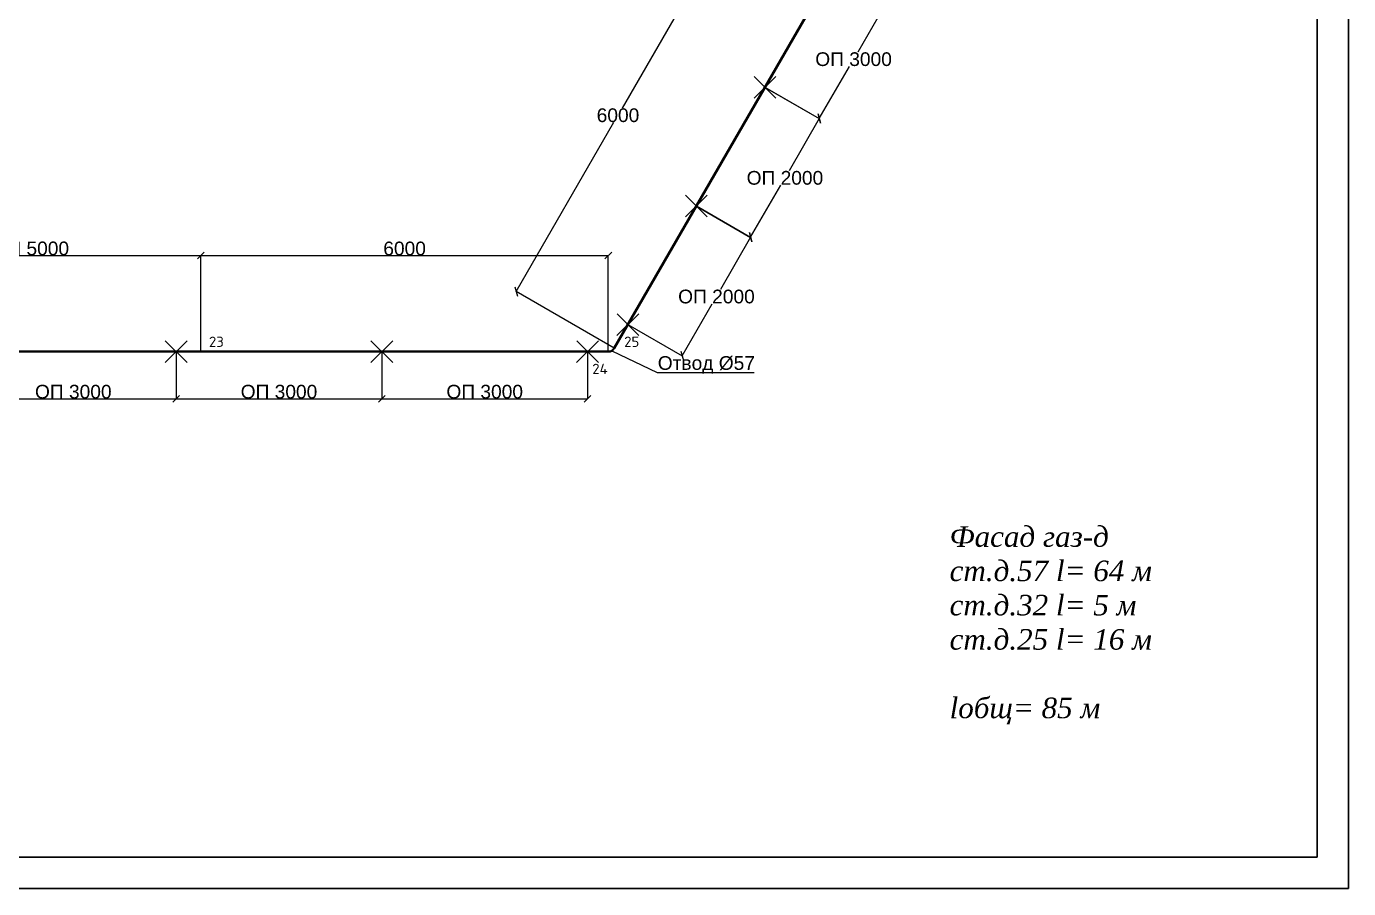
# Model space of a CAD drawing. Header units: inches. Extents: x -14875 to 29939, y -511 to 58086.
# Drawn here: x 10657 to 29939, y 30856 to 43438 of the extents above; entities that cross this region are included whole.
import ezdxf
from ezdxf import colors
from ezdxf.entities.mleader import LeaderData, LeaderLine
from ezdxf.enums import TextEntityAlignment as Align
from ezdxf.math import Vec2, Vec3

# ---------------------------------------------------------------- set-up
doc = ezdxf.new("R2010")
doc.units = ezdxf.units.IN
doc.header["$MEASUREMENT"] = 0
doc.layers.get('0').update_dxf_attribs({"color": 18, "true_color": 0x000000})
doc.layers.add('анп Рамка жирная', color=7, linetype='Continuous', lineweight=50)
doc.layers.add('Трубы', color=7, linetype='Continuous', lineweight=40)
doc.styles.add('PROFIL', font='simplex.shx')
doc.styles.get("Standard").update_dxf_attribs({"font": 'arial.ttf'})
doc.dimstyles.get("Standard").update_dxf_attribs({"dimtxt": 0.18, "dimasz": 0.18, "dimexe": 0.18, "dimexo": 0.0625, "dimgap": 0.09, "dimtad": 0, "dimtih": 1, "dimtoh": 1, "dimdec": 4, "dimzin": 0, "dimdsep": 46, "dimtxsty": 'Standard', "dimcen": 0.09, "dimadec": 0, "dimazin": 0, "dimtfac": 1, "dimtdec": 4, "dimtofl": 0, "dimtmove": 0, "dimatfit": 3, "dimfxl": 1, "dimtolj": 1, "dimtzin": 0, "dimarcsym": 0})
doc.mleader_styles.duplicate_entry("Standard", '')

# ---------------------------------------------------------------- blocks, each defined once
blk = doc.blocks.new('_Oblique')
at = {"color": 0, "linetype": 'ByBlock', "lineweight": -2}
blk.add_line((-0.5, -0.5), (0.5, 0.5), dxfattribs=at)
blk = doc.blocks.new('*D33')
at = {"color": 0, "lineweight": -2, "transparency": 16777216}
for p, q in [((8200, 38692), (8200, 40094)), ((8200, 40094), (13200, 40094)), ((13200, 38692), (13200, 40094))]:
    blk.add_line(p, q, dxfattribs=at)
at = {"layer": 'Defpoints', "color": 0, "transparency": 16777216}
for p in [(13200, 40094), (8200, 38692), (13200, 38692)]:
    blk.add_point(p, dxfattribs=at)
at = {"color": 0, "lineweight": -2, "transparency": 16777216, "xscale": 100, "yscale": 100, "zscale": 100, "rotation": 180}
blk.add_blockref('_Oblique', (8200, 40094), dxfattribs=at)
at = {"color": 0, "lineweight": -2, "transparency": 16777216, "xscale": 100, "yscale": 100, "zscale": 100}
blk.add_blockref('_Oblique', (13200, 40094), dxfattribs=at)
at = {"color": 0, "transparency": 16777216, "insert": (10700, 40197), "char_height": 200, "attachment_point": 5}
blk.add_mtext('\\A1;СШ 5000', dxfattribs=at)
blk = doc.blocks.new('*D34')
at = {"color": 0, "lineweight": -2, "transparency": 16777216}
for p, q in [((13200, 38692), (13200, 40094)), ((13200, 40094), (19143, 40094)), ((19143, 38692), (19143, 40094))]:
    blk.add_line(p, q, dxfattribs=at)
at = {"layer": 'Defpoints', "color": 0, "transparency": 16777216}
for p in [(19143, 40094), (13200, 38692), (19143, 38692)]:
    blk.add_point(p, dxfattribs=at)
at = {"color": 0, "lineweight": -2, "transparency": 16777216, "xscale": 100, "yscale": 100, "zscale": 100, "rotation": 180}
blk.add_blockref('_Oblique', (13200, 40094), dxfattribs=at)
at = {"color": 0, "lineweight": -2, "transparency": 16777216, "xscale": 100, "yscale": 100, "zscale": 100}
blk.add_blockref('_Oblique', (19143, 40094), dxfattribs=at)
at = {"color": 0, "transparency": 16777216, "insert": (16172, 40196), "char_height": 200, "attachment_point": 5}
blk.add_mtext('\\A1;6000', dxfattribs=at)
blk = doc.blocks.new('*D35')
at = {"color": 0, "lineweight": -2, "transparency": 16777216}
for p, q in [((20770, 44714), (19343, 42243)), ((22200, 43888), (20770, 44714)), ((17799, 39568), (19225, 42039)), ((19229, 38742), (17799, 39568))]:
    blk.add_line(p, q, dxfattribs=at)
at = {"layer": 'Defpoints', "color": 0, "transparency": 16777216}
for p in [(20770, 44714), (22200, 43888), (19229, 38742)]:
    blk.add_point(p, dxfattribs=at)
at = {"color": 0, "lineweight": -2, "transparency": 16777216}
for p, xscale, yscale, zscale, rotation in [((20770, 44714), 100, 100, 100, 60.00000000000001), ((17799, 39568), 99.99999999999999, 99.99999999999999, 99.99999999999999, 240.00000000000003)]:
    blk.add_blockref('_Oblique', p, dxfattribs=dict(at, xscale=xscale, yscale=yscale, zscale=zscale, rotation=rotation))
at = {"color": 0, "transparency": 16777216, "insert": (19284, 42141), "char_height": 200, "attachment_point": 5}
blk.add_mtext('\\A1;6000', dxfattribs=at)
blk = doc.blocks.new('*D51')
at = {"color": 0, "lineweight": -2, "transparency": 16777216}
for p, q in [((9840, 38692), (9840, 38002)), ((12840, 38692), (12840, 38002)), ((9840, 38002), (12840, 38002))]:
    blk.add_line(p, q, dxfattribs=at)
at = {"layer": 'Defpoints', "color": 0, "transparency": 16777216}
for p in [(9840, 38692), (12840, 38692), (12840, 38002)]:
    blk.add_point(p, dxfattribs=at)
at = {"color": 0, "lineweight": -2, "transparency": 16777216, "xscale": 100, "yscale": 100, "zscale": 100, "rotation": 180}
blk.add_blockref('_Oblique', (9840, 38002), dxfattribs=at)
at = {"color": 0, "lineweight": -2, "transparency": 16777216, "xscale": 100, "yscale": 100, "zscale": 100}
blk.add_blockref('_Oblique', (12840, 38002), dxfattribs=at)
at = {"color": 0, "transparency": 16777216, "insert": (11340, 38106), "char_height": 200, "attachment_point": 5}
blk.add_mtext('\\A1;ОП 3000', dxfattribs=at)
blk = doc.blocks.new('*D52')
at = {"color": 0, "lineweight": -2, "transparency": 16777216}
for p, q in [((12840, 38692), (12840, 38002)), ((15840, 38692), (15840, 38002)), ((12840, 38002), (15840, 38002))]:
    blk.add_line(p, q, dxfattribs=at)
at = {"layer": 'Defpoints', "color": 0, "transparency": 16777216}
for p in [(12840, 38692), (15840, 38692), (15840, 38002)]:
    blk.add_point(p, dxfattribs=at)
at = {"color": 0, "lineweight": -2, "transparency": 16777216, "xscale": 100, "yscale": 100, "zscale": 100, "rotation": 180}
blk.add_blockref('_Oblique', (12840, 38002), dxfattribs=at)
at = {"color": 0, "lineweight": -2, "transparency": 16777216, "xscale": 100, "yscale": 100, "zscale": 100}
blk.add_blockref('_Oblique', (15840, 38002), dxfattribs=at)
at = {"color": 0, "transparency": 16777216, "insert": (14340, 38106), "char_height": 200, "attachment_point": 5}
blk.add_mtext('\\A1;ОП 3000', dxfattribs=at)
blk = doc.blocks.new('*D53')
at = {"color": 0, "lineweight": -2, "transparency": 16777216}
for p, q in [((15840, 38692), (15840, 38002)), ((18840, 38692), (18840, 38002)), ((15840, 38002), (18840, 38002))]:
    blk.add_line(p, q, dxfattribs=at)
at = {"layer": 'Defpoints', "color": 0, "transparency": 16777216}
for p in [(15840, 38692), (18840, 38692), (18840, 38002)]:
    blk.add_point(p, dxfattribs=at)
at = {"color": 0, "lineweight": -2, "transparency": 16777216, "xscale": 100, "yscale": 100, "zscale": 100, "rotation": 180}
blk.add_blockref('_Oblique', (15840, 38002), dxfattribs=at)
at = {"color": 0, "lineweight": -2, "transparency": 16777216, "xscale": 100, "yscale": 100, "zscale": 100}
blk.add_blockref('_Oblique', (18840, 38002), dxfattribs=at)
at = {"color": 0, "transparency": 16777216, "insert": (17340, 38106), "char_height": 200, "attachment_point": 5}
blk.add_mtext('\\A1;ОП 3000', dxfattribs=at)
blk = doc.blocks.new('*D54')
at = {"color": 0, "lineweight": -2, "transparency": 16777216}
for p, q in [((20428, 40818), (21219, 40361)), ((21219, 40361), (20779, 39599)), ((20220, 38629), (20660, 39391)), ((19428, 39086), (20220, 38629))]:
    blk.add_line(p, q, dxfattribs=at)
at = {"layer": 'Defpoints', "color": 0, "transparency": 16777216}
for p in [(20427, 40818), (21219, 40361), (19428, 39086)]:
    blk.add_point(p, dxfattribs=at)
at = {"color": 0, "lineweight": -2, "transparency": 16777216}
for p, xscale, yscale, zscale, rotation in [((21219, 40361), 99.99999999999999, 99.99999999999999, 99.99999999999999, 60.00740704462139), ((20220, 38629), 100, 100, 100, 240.00740704462135)]:
    blk.add_blockref('_Oblique', p, dxfattribs=dict(at, xscale=xscale, yscale=yscale, zscale=zscale, rotation=rotation))
at = {"color": 0, "transparency": 16777216, "insert": (20720, 39495), "char_height": 200, "attachment_point": 5}
blk.add_mtext('\\A1;ОП 2000', dxfattribs=at)
blk = doc.blocks.new('*D55')
at = {"color": 0, "lineweight": -2, "transparency": 16777216}
for p, q in [((21431, 42549), (22220, 42093)), ((22220, 42093), (21779, 41331)), ((21219, 40361), (21660, 41123)), ((20431, 40816), (21219, 40360))]:
    blk.add_line(p, q, dxfattribs=at)
at = {"layer": 'Defpoints', "color": 0, "transparency": 16777216}
for p in [(21431, 42549), (22220, 42093), (20431, 40816)]:
    blk.add_point(p, dxfattribs=at)
at = {"color": 0, "lineweight": -2, "transparency": 16777216}
for p, xscale, yscale, zscale, rotation in [((22220, 42093), 100, 100, 100, 59.99999999999994), ((21219, 40361), 99.99999999999999, 99.99999999999999, 99.99999999999999, 239.99999999999994)]:
    blk.add_blockref('_Oblique', p, dxfattribs=dict(at, xscale=xscale, yscale=yscale, zscale=zscale, rotation=rotation))
at = {"color": 0, "transparency": 16777216, "insert": (21719, 41227), "char_height": 200, "attachment_point": 5}
blk.add_mtext('\\A1;ОП 2000', dxfattribs=at)
blk = doc.blocks.new('*D56')
at = {"color": 0, "lineweight": -2, "transparency": 16777216}
for p, q in [((22428, 44282), (23220, 43825)), ((23219, 43825), (22780, 43063)), ((22220, 42093), (22660, 42855)), ((21428, 42550), (22220, 42093))]:
    blk.add_line(p, q, dxfattribs=at)
at = {"layer": 'Defpoints', "color": 0, "transparency": 16777216}
for p in [(22427, 44282), (23219, 43825), (21428, 42550)]:
    blk.add_point(p, dxfattribs=at)
at = {"color": 0, "lineweight": -2, "transparency": 16777216, "xscale": 100, "yscale": 100, "zscale": 100}
for p, rotation in [((23219, 43825), 60.00740704462319), ((22220, 42093), 240.00740704462316)]:
    blk.add_blockref('_Oblique', p, dxfattribs=dict(at, rotation=rotation))
at = {"color": 0, "transparency": 16777216, "insert": (22720, 42959), "char_height": 200, "width": 1354.68, "attachment_point": 5}
blk.add_mtext('\\A1;ОП 3000', dxfattribs=at)

msp = doc.modelspace()

# ---------------------------------------------------------------- linework, layer by layer
at = {"color": 0}
for p, q in [((21269.5, 42391.9), (21586.8, 42708.8)), ((21269.7, 42709), (21586.7, 42391.7)), ((20269.5, 40659.8), (20586.8, 40976.8)), ((20269.7, 40977), (20586.7, 40659.7)), ((19269.5, 38927.8), (19586.8, 39244.7)), ((19269.7, 39244.9), (19586.7, 38927.6)), ((12681.3, 38533.7), (12998.6, 38850.7)), ((12681.5, 38850.9), (12998.4, 38533.6)), ((15681.3, 38533.7), (15998.6, 38850.7)), ((15681.5, 38850.9), (15998.4, 38533.6)), ((18681.3, 38533.7), (18998.6, 38850.7)), ((18681.5, 38850.9), (18998.4, 38533.6))]:
    msp.add_line(p, q, dxfattribs=at)
at = {"layer": 'анп Рамка жирная', "color": 7, "lineweight": 30, "ltscale": 0.001}
for p, q in [((29939.1, 58085.6), (29939.1, 30855.5)), ((29480.7, 57627.2), (29480.7, 31314)), ((29480.7, 31314), (-6734.5, 31314)), ((29939.1, 30855.5), (-8568.2, 30855.5))]:
    msp.add_line(p, q, dxfattribs=at)
at = {"layer": 'анп Рамка жирная', "color": 0, "lineweight": 30, "ltscale": 0.001}
msp.add_line((29939.1, 30855.5), (29939.1, 58085.6), dxfattribs=at)
at = {"layer": 'Трубы', "color": 18, "true_color": 0x000000}
for p, q in [((19229.2, 38742.2), (22200.4, 43888.4)), ((8200.4, 38692.2), (13200.4, 38692.2)), ((13200.4, 38692.2), (19142.6, 38692.2))]:
    msp.add_line(p, q, dxfattribs=at)
msp.add_arc((19142.6, 38792.2), 100, 270, 330, dxfattribs=at)

# ---------------------------------------------------------------- texts
at = {"color": 0, "style": 'PROFIL'}
for s, p in [('23', (13426.9, 38836)), ('25', (19484.6, 38836)), ('24', (19021.4, 38440.1))]:
    msp.add_text(s, height=150, dxfattribs=at).set_placement(p, align=Align.MIDDLE)
at = {"lineweight": 25, "insert": (24120.7, 36142.7), "char_height": 300, "width": 4991.508, "attachment_point": 1}
msp.add_mtext('{\\fTimes New Roman|b0|i1|c204|p18;Фасад газ-д\\Pст.д.57 \\fTimes New Roman|b0|i1|c0|p18;l\\fTimes New Roman|b0|i1|c204|p18;= 64 м\\Pст.д.32 \\fTimes New Roman|b0|i1|c0|p18;l\\fTimes New Roman|b0|i1|c204|p18;= 5 м\\Pст.д.25 \\fTimes New Roman|b0|i1|c0|p18;l\\fTimes New Roman|b0|i1|c204|p18;= 16 м\\P\\Plобщ= 85 м}', dxfattribs=at)

# ---------------------------------------------------------------- dimensions: what is measured, and where the dimension line sits
at = {"color": 18, "true_color": 0x000000}
for p1, p2, distance, text, override, picture, middle in [((19229.2, 38742.2), (22200.4, 43888.4), 1651.7, '6000', {"dimtxt": 200, "dimasz": 100, "dimtad": 1, "dimdec": 0, "dimzin": 12, "dimlunit": 2, "dimpost": 'СШ <>', "dimblk1": 'Oblique', "dimblk2": 'Oblique', "dimsah": 1}, '*D35', (19284.4, 42141.1)), ((21428.2, 42550.4), (22427.5, 44281.7), -914.3, 'ОП 3000', {"dimtxt": 200, "dimasz": 100, "dimtad": 1, "dimdec": 0, "dimzin": 12, "dimlunit": 2, "dimpost": 'ОП <>', "dimblk1": 'Oblique', "dimblk2": 'Oblique', "dimsah": 1}, '*D56', (22719.7, 42959)), ((20430.8, 40815.7), (21431.3, 42548.6), -910.3, 'ОП 2000', {"dimtxt": 200, "dimasz": 100, "dimtad": 1, "dimdec": 0, "dimzin": 12, "dimlunit": 2, "dimpost": 'ОП <>', "dimblk1": 'Oblique', "dimblk2": 'Oblique', "dimsah": 1}, '*D55', (21719.4, 41227)), ((19428.2, 39086.3), (20427.5, 40817.6), -914.2, 'ОП 2000', {"dimtxt": 200, "dimasz": 100, "dimtad": 1, "dimdec": 0, "dimzin": 12, "dimlunit": 2, "dimpost": 'ОП <>', "dimblk1": 'Oblique', "dimblk2": 'Oblique', "dimsah": 1}, '*D54', (20719.6, 39495))]:
    dim = msp.add_aligned_dim(p1=p1, p2=p2, distance=distance, text=text, dimstyle='Standard', override=override, dxfattribs=at)
    dim.commit()
    dim.dimension.update_dxf_attribs({"geometry": picture, "text_midpoint": middle})
for base, p1, p2, override, picture, middle in [((13200.4, 40093.5), (8200.4, 38692.2), (13200.4, 38692.2), {"dimtxt": 200, "dimasz": 100, "dimtad": 1, "dimdec": 0, "dimzin": 12, "dimlunit": 2, "dimpost": 'СШ <>', "dimblk1": 'Oblique', "dimblk2": 'Oblique', "dimsah": 1}, '*D33', (10700.4, 40197)), ((12840, 38002.3), (9840, 38692.2), (12840, 38692.2), {"dimtxt": 200, "dimasz": 100, "dimtad": 1, "dimdec": 0, "dimzin": 12, "dimlunit": 2, "dimpost": 'ОП <>', "dimblk1": 'Oblique', "dimblk2": 'Oblique', "dimsah": 1}, '*D51', (11340, 38106)), ((15840, 38002.3), (12840, 38692.2), (15840, 38692.2), {"dimtxt": 200, "dimasz": 100, "dimtad": 1, "dimdec": 0, "dimzin": 12, "dimlunit": 2, "dimpost": 'ОП <>', "dimblk1": 'Oblique', "dimblk2": 'Oblique', "dimsah": 1}, '*D52', (14340, 38106)), ((18840, 38002.3), (15840, 38692.2), (18840, 38692.2), {"dimtxt": 200, "dimasz": 100, "dimtad": 1, "dimdec": 0, "dimzin": 12, "dimlunit": 2, "dimpost": 'ОП <>', "dimblk1": 'Oblique', "dimblk2": 'Oblique', "dimsah": 1}, '*D53', (17340, 38106))]:
    dim = msp.add_linear_dim(base=base, p1=p1, p2=p2, dimstyle='Standard', override=override, dxfattribs=at)
    dim.commit()
    dim.dimension.update_dxf_attribs({"geometry": picture, "text_midpoint": middle})
dim = msp.add_linear_dim(base=(19142.6, 40093.5), p1=(13200.4, 38692.2), p2=(19142.6, 38692.2), text='6000', dimstyle='Standard', override={"dimtxt": 200, "dimasz": 100, "dimtad": 1, "dimdec": 0, "dimzin": 12, "dimlunit": 2, "dimpost": 'СШ <>', "dimblk1": 'Oblique', "dimblk2": 'Oblique', "dimsah": 1}, dxfattribs=at)
dim.commit()
dim.dimension.update_dxf_attribs({"geometry": '*D34', "text_midpoint": (16171.5, 40195.7)})

# ---------------------------------------------------------------- leaders
at = {"color": 0}
ml = msp.add_multileader_mtext('', dxfattribs=at)
ml.set_content('Отвод %%C57')
ml.set_leader_properties(color=256)
ml.build(insert=Vec2(0, 0))
ml.multileader.update_dxf_attribs({"has_dogleg": 0, "text_left_attachment_type": 6, "text_right_attachment_type": 6, "dogleg_length": 2, "arrow_head_size": 0})
ctx = ml.context
ctx.base_point, ctx.char_height, ctx.arrow_head_size, ctx.landing_gap_size, ctx.plane_origin, ctx.plane_x_axis = Vec3(19857.6, 38384.9), 200, 0, 6.45, Vec3(18516.4, 39165.4), Vec3(1, 0, 0)
ctx.left_attachment, ctx.right_attachment = 6, 6
notes = []
notes.append((ctx, [(0, (1, 1, 0), (19855.6, 38384.9), (1, 0, 0), 2, [(0, [(19192.6, 38705.6)], 0, [])])]))
ctx.mtext.insert, ctx.mtext.text_direction, ctx.mtext.defined_height, ctx.mtext.flow_direction = Vec3(19864.1, 38626), Vec3(1, 0, 0), 96, 5
for ctx, leaders in notes:
    for number, flags, end, landing, length, lines in leaders:
        leader = LeaderData()
        leader.index, (leader.has_last_leader_line, leader.has_dogleg_vector, leader.attachment_direction) = number, flags
        leader.last_leader_point, leader.dogleg_vector, leader.dogleg_length = Vec3(end), Vec3(landing), length
        for number, points, colour, breaks in lines:
            line = LeaderLine()
            line.index, line.vertices, line.color, line.breaks = number, Vec3.list(points), colors.encode_raw_color(colour), breaks
            leader.lines.append(line)
        ctx.leaders.append(leader)

doc.saveas('drawing.dxf')
